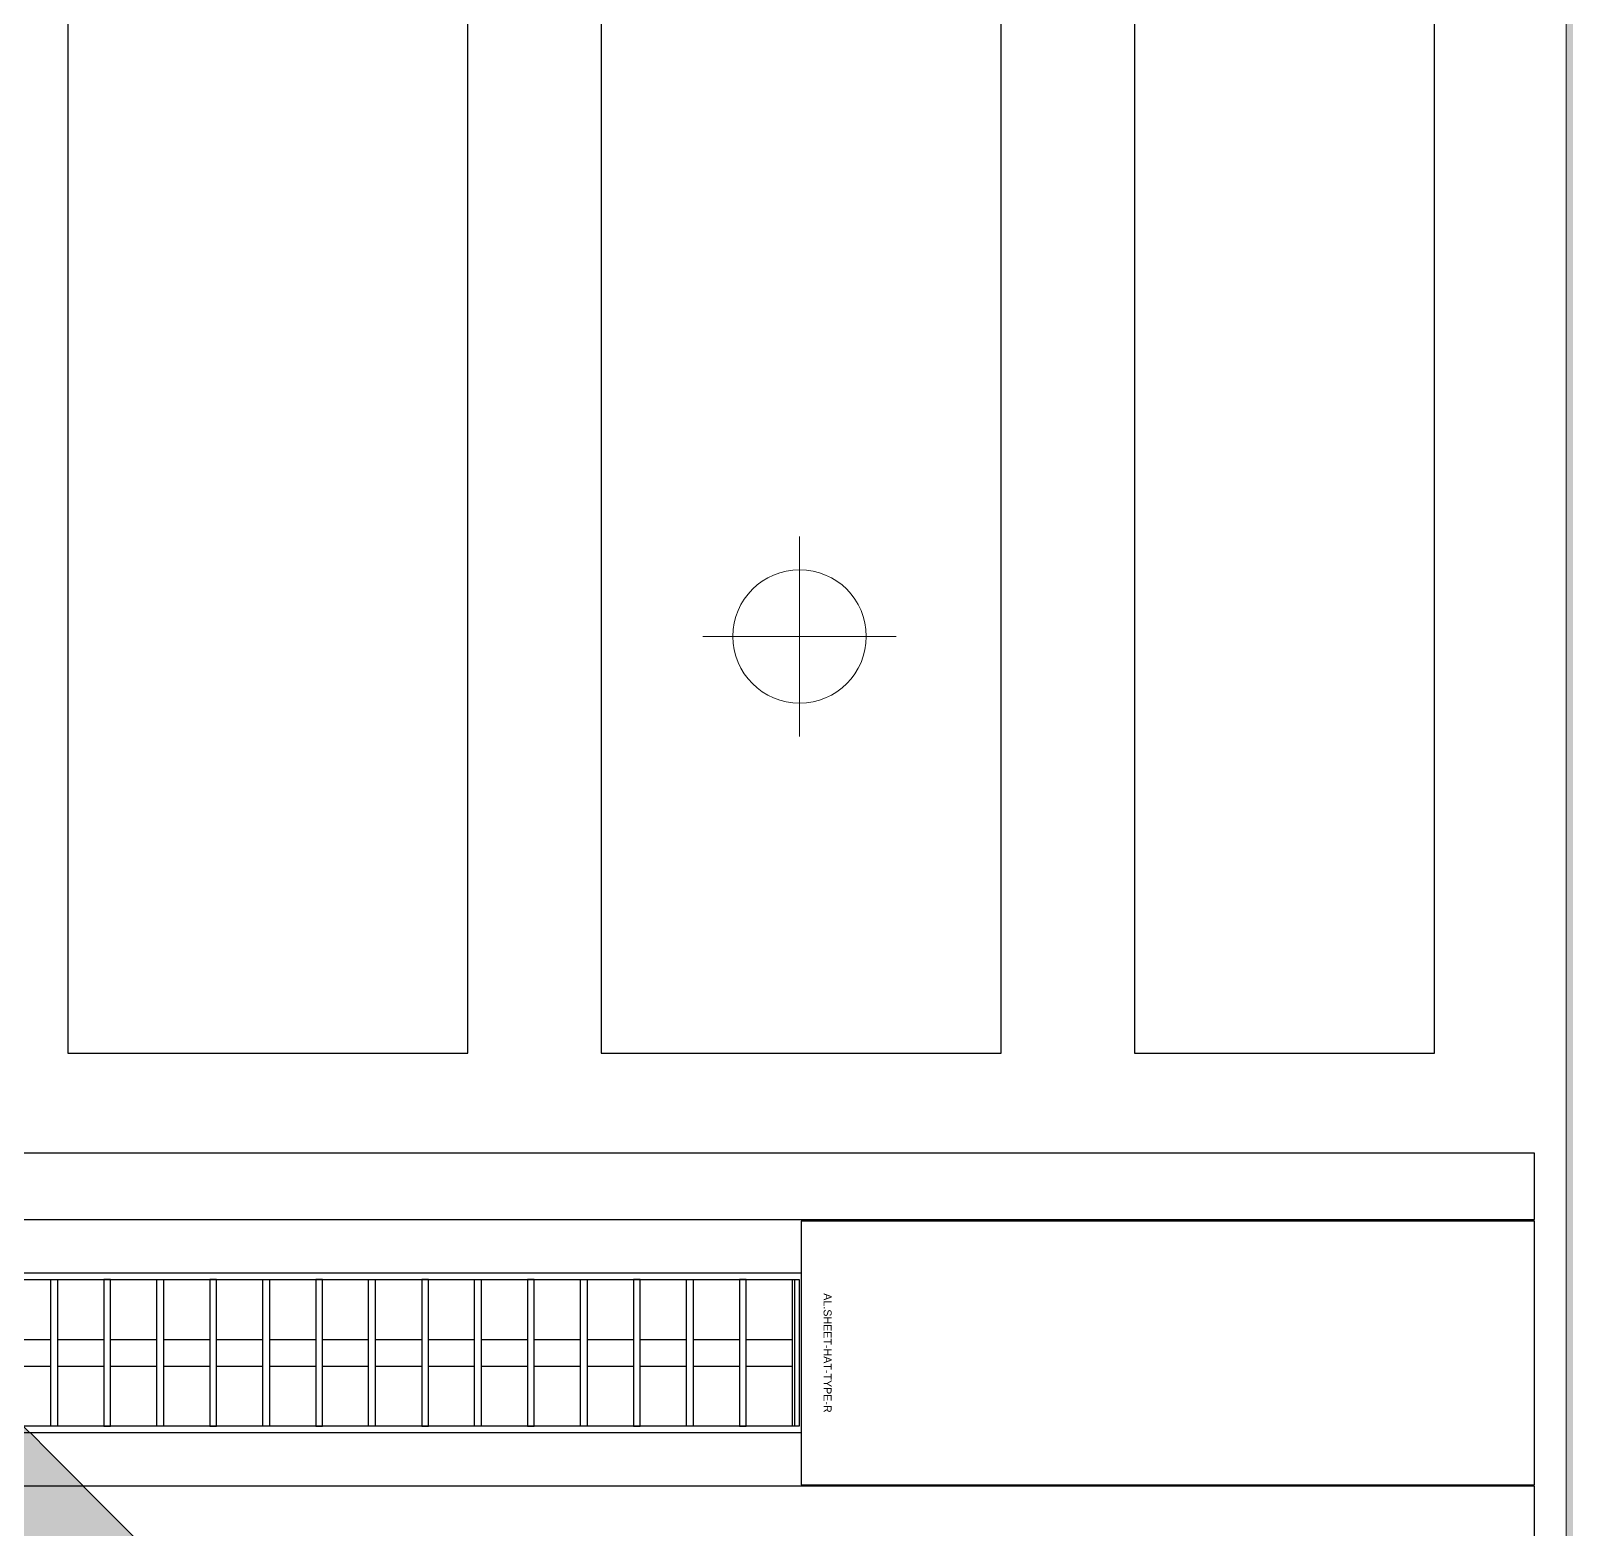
# Model space of a CAD drawing. Header units: millimetres. Extents: x -794334 to -714814, y -17806 to 22403.
# Drawn here: x -767459 to -766307, y 7962 to 9086 of the extents above; entities that cross this region are included whole.
import ezdxf
from ezdxf.enums import TextEntityAlignment as Align
from ezdxf.xclip import XClip

# ---------------------------------------------------------------- set-up
doc = ezdxf.new("R2010")
doc.units = ezdxf.units.MM
doc.header["$XCLIPFRAME"] = 0
for name, color, linetype in [('000 - WIPEOUT', 250, 'Continuous'), ('001 - ASCESSORIES', 251, 'Continuous'), ('A04_TUBE SERIES', 2, 'Continuous'), ('A11_ALU.SOLID SHEET', 2, 'Continuous')]:
    doc.layers.add(name, color=color, linetype=linetype)
for name, color, linetype, lineweight in [('A-ANNO-NOTE', 3, 'Continuous', 25), ('A-DETL-GENF', 2, 'Continuous', 9), ('A-GENM', 1, 'Continuous', 9), ('E-LITE-EQPM', 2, 'Continuous', 9)]:
    doc.layers.add(name, color=color, linetype=linetype, lineweight=lineweight)

# ---------------------------------------------------------------- blocks, each defined once
blk = doc.blocks.new('DPA_AN_Section Line - UP-Left-16261544-4252-01 ENLARGED CONCOURSE LEVEL - REFLECTED CEILING PLAN - SHEET 3')
at = {"layer": 'A-ANNO-NOTE', "lineweight": 9}
h = blk.add_hatch(color=256, dxfattribs=at)
edge = h.paths.add_edge_path()
edge.add_arc((0, -0.028), 7.5, 180, 360)
edge.add_line((7.5, -0.028), (10.682, -0.028))
edge.add_line((10.682, -0.028), (0, -10.71))
edge.add_line((0, -10.71), (-10.682, -0.028))
edge.add_line((-10.682, -0.028), (-7.5, -0.028))
at = {"layer": 'A-ANNO-NOTE', "lineweight": 18}
blk.add_line((-10.682, -0.028), (0, -10.71), dxfattribs=at)
blk = doc.blocks.new('Curved Concourse Ceiling6 - Curved Concourse Ceiling-12515612-4252-01 ENLARGED CONCOURSE LEVEL - REFLECTED CEILING PLAN - SHEET 3')
at = {"layer": 'A-GENM'}
h = blk.add_hatch(color=256, dxfattribs=at)
h.paths.add_polyline_path([(-757257.5, 4129), (-757257.5, 9894), (-766307.5, 9893.7), (-766307.4, 4129), (-757903.1, 4129)])
h.paths.add_polyline_path([(-757903.1, 4329), (-766107.5, 4329), (-766107.5, 9694), (-757457.5, 9694), (-757457.5, 4329)])
blk.add_line((-766307.5, 9894), (-766307.5, 4129), dxfattribs=at)
blk.add_line((-766307.5, 9894), (-766307.5, 4129), dxfattribs=at)
blk = doc.blocks.new('*U1029')
at = {"layer": 'A-GENM'}
blk.add_blockref('Curved Concourse Ceiling6 - Curved Concourse Ceiling-12515612-4252-01 ENLARGED CONCOURSE LEVEL - REFLECTED CEILING PLAN - SHEET 3', (778882.4, -3579), dxfattribs=at)
blk = doc.blocks.new('*U1037')
at = {"color": 1}
blk.add_wipeout([(600, -60), (-600, -60), (-600, 60), (600, 60)], dxfattribs=at).dxf.layer = '000 - WIPEOUT'
at = {"layer": '001 - ASCESSORIES', "color": 0}
blk.add_lwpolyline([(600, -60), (-600, -60), (-600, 60), (600, 60)], close=True, dxfattribs=at)
at = {"layer": '001 - ASCESSORIES'}
for points in [[(595, -55), (-595, -55), (-595, 55), (595, 55)], [(42.2, -55), (37.2, -55), (37.2, 55), (42.2, 55)], [(77, -55), (82, -55), (82, 55), (77, 55)], [(121.7, -55), (116.7, -55), (116.7, 55), (121.7, 55)], [(156.4, -55), (161.4, -55), (161.4, 55), (156.4, 55)], [(201.2, -55), (196.2, -55), (196.2, 55), (201.2, 55)], [(235.9, -55), (240.9, -55), (240.9, 55), (235.9, 55)], [(280.6, -55), (275.6, -55), (275.6, 55), (280.6, 55)], [(315.4, -55), (320.4, -55), (320.4, 55), (315.4, 55)], [(360.1, -55), (355.1, -55), (355.1, 55), (360.1, 55)], [(394.8, -55), (399.8, -55), (399.8, 55), (394.8, 55)], [(439.6, -55), (434.6, -55), (434.6, 55), (439.6, 55)], [(474.3, -55), (479.3, -55), (479.3, 55), (474.3, 55)], [(519, -55), (514, -55), (514, 55), (519, 55)], [(553.8, -55), (558.8, -55), (558.8, 55), (553.8, 55)], [(598.5, -55), (593.5, -55), (593.5, 55), (598.5, 55)]]:
    blk.add_lwpolyline(points, close=True, dxfattribs=at)
for points in [[(2.5, 10), (37.2, 10)], [(42.2, 10), (77, 10)], [(82, 10), (116.7, 10)], [(121.7, 10), (156.4, 10)], [(161.4, 10), (196.2, 10)], [(201.2, 10), (235.9, 10)], [(240.9, 10), (275.6, 10)], [(280.6, 10), (315.4, 10)], [(320.4, 10), (355.1, 10)], [(360.1, 10), (394.8, 10)], [(399.8, 10), (434.6, 10)], [(439.6, 10), (474.3, 10)], [(479.3, 10), (514, 10)], [(519, 10), (553.8, 10)], [(558.8, 10), (593.5, 10)], [(2.5, -10), (37.2, -10)], [(42.2, -10), (77, -10)], [(82, -10), (116.7, -10)], [(121.7, -10), (156.4, -10)], [(161.4, -10), (196.2, -10)], [(201.2, -10), (235.9, -10)], [(240.9, -10), (275.6, -10)], [(280.6, -10), (315.4, -10)], [(320.4, -10), (355.1, -10)], [(360.1, -10), (394.8, -10)], [(399.8, -10), (434.6, -10)], [(439.6, -10), (474.3, -10)], [(479.3, -10), (514, -10)], [(519, -10), (553.8, -10)], [(558.8, -10), (593.5, -10)]]:
    blk.add_lwpolyline(points, dxfattribs=at)
blk = doc.blocks.new('*U1054')
at = {"layer": 'A11_ALU.SOLID SHEET', "color": 0}
blk.add_lwpolyline([(550, -98.8), (550, 98.8), (0, 98.8), (0, -98.8)], close=True, dxfattribs=at)
at = {"layer": 'Defpoints', "color": 250}
blk.add_point((0, 0), dxfattribs=at)
blk.add_text('AL.SHEET-HAT-TYPE-R', height=6, rotation=270, dxfattribs=at).set_placement((15, 0), align=Align.BOTTOM_CENTER)
blk = doc.blocks.new('*U1055')
blk.add_attdef('EXTR.OVL-LENGTH_', (-25, -59.1), '', height=5)
blk.add_wipeout([(-25, 0), (25, 0), (25, 2300), (-25, 2300)]).dxf.layer = '000 - WIPEOUT'
at = {"layer": 'A04_TUBE SERIES', "color": 0}
blk.add_lwpolyline([(-25, 0), (25, 0), (25, 2300), (-25, 2300)], close=True, dxfattribs=at)
blk = doc.blocks.new('*U1254')
at = {"color": 3}
for points in [[(-737.5, -50), (737.5, -50), (737.5, -350), (-737.5, -350)], [(-737.5, -450), (737.5, -450), (737.5, -750), (-737.5, -750)]]:
    blk.add_wipeout(points, dxfattribs=at).dxf.layer = '000 - WIPEOUT'
at = {"layer": 'A11_ALU.SOLID SHEET', "color": 0, "linetype": 'ByBlock'}
for points in [[(-737.5, -350), (737.5, -350), (737.5, -50), (-737.5, -50)], [(-737.5, -750), (737.5, -750), (737.5, -450), (-737.5, -450)]]:
    blk.add_lwpolyline(points, close=True, dxfattribs=at)
blk = doc.blocks.new('*U1259')
at = {"layer": 'Defpoints'}
blk.add_point((0, 0), dxfattribs=at)
blk.add_wipeout([(737.5, 250), (737.5, 475), (-737.5, 475), (-737.5, 250)]).dxf.layer = '000 - WIPEOUT'
at = {"layer": 'A11_ALU.SOLID SHEET', "color": 0}
blk.add_lwpolyline([(737.5, 250), (737.5, 475), (-737.5, 475), (-737.5, 250)], close=True, dxfattribs=at)
at = {"layer": 'Defpoints'}
blk.add_point((0, 400), dxfattribs=at)
blk = doc.blocks.new('*U1630')
blk.add_blockref('*U1054', (-22200, 4515))
at = {"layer": 'A11_ALU.SOLID SHEET', "color": 0, "linetype": 'ByBlock', "rotation": 90}
blk.add_blockref('*U1254', (-22800, 5477.5), dxfattribs=at)
blk.add_blockref('*U1037', (-22800, 4515))
at = {"layer": 'A04_TUBE SERIES', "color": 0, "linetype": 'ByBlock', "rotation": 270}
for p in [(-23950, 4640), (-23950, 4390)]:
    blk.add_blockref('*U1055', p, dxfattribs=at)
at = {"layer": 'A11_ALU.SOLID SHEET', "color": 0, "linetype": 'ByBlock', "rotation": 270}
blk.add_blockref('*U1259', (-22200, 5477.5), dxfattribs=at)
blk = doc.blocks.new('LGF_DL_SAA_LowPower_DL1a - LGF_DL_SAA_LowPower_DL1a-8854269-4150-01 CONCOURSE LEVEL - REFLECTED CEILING PLAN')
at = {"layer": 'A-DETL-GENF'}
for p, q in [((0, -75), (0, 75)), ((72.5, 0), (-72.5, 0))]:
    blk.add_line(p, q, dxfattribs=at)
blk.add_circle((0, 0), 50, dxfattribs=at)
blk = doc.blocks.new('C-1-PP19-AR-4150-01-B_20250901-115810_EXDOWNLIGHT')
at = {"layer": 'E-LITE-EQPM', "extrusion": (0, 0, -1), "rotation": 180}
blk.add_blockref('LGF_DL_SAA_LowPower_DL1a - LGF_DL_SAA_LowPower_DL1a-8854269-4150-01 CONCOURSE LEVEL - REFLECTED CEILING PLAN', (22200, 5052.5), dxfattribs=at)

msp = doc.modelspace()

# ---------------------------------------------------------------- block references
at = {"layer": 'A11_ALU.SOLID SHEET'}
ref = msp.add_blockref('*U1630', (-744681.2, 3579), dxfattribs=at)
XClip(ref).set_block_clipping_path([(-45802.4668593339, -9620.0029952967), (23702.8690583039, 10334.9999958097)])

# ---------------------------------------------------------------- next in the draw order: block references
ref = msp.add_blockref('C-1-PP19-AR-4150-01-B_20250901-115810_EXDOWNLIGHT', (-744682.4, 3579))
XClip(ref).set_block_clipping_path([(-45801.3280238605, -9620.0029952967), (23704.0078937773, 10334.9999958097)])
msp.add_blockref('*U1029', (-778882.4, 3579))
at = {"layer": 'A-ANNO-NOTE', "xscale": 100, "yscale": 100, "zscale": 100, "rotation": 180}
msp.add_blockref('DPA_AN_Section Line - UP-Left-16261544-4252-01 ENLARGED CONCOURSE LEVEL - REFLECTED CEILING PLAN - SHEET 3', (-767482.4, 6986), dxfattribs=at)

doc.saveas('drawing.dxf')
